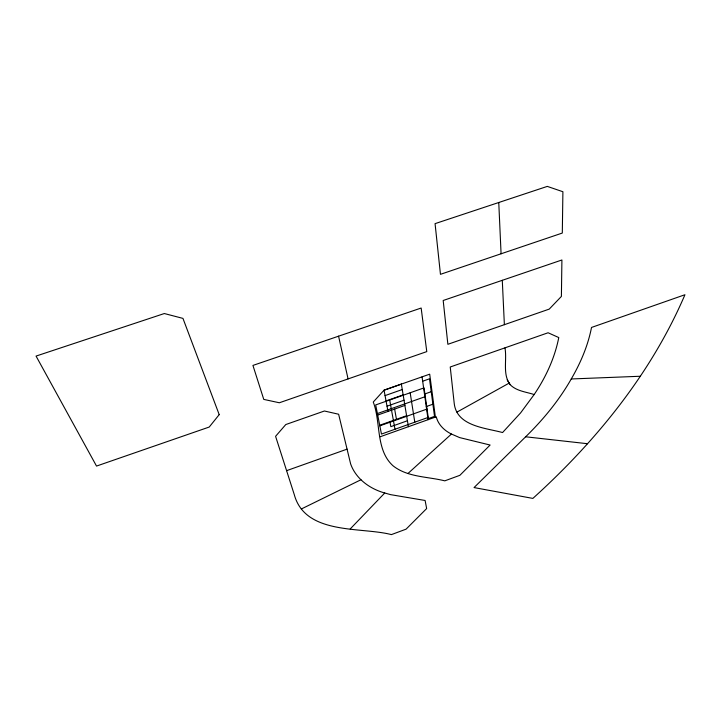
<?xml version="1.0" encoding="UTF-8"?>
<svg xmlns="http://www.w3.org/2000/svg" width="721" height="721" viewBox="0 0 721 721"><rect width="100%" height="100%" fill="white"/><g stroke="black" fill="none" stroke-linecap="round" stroke-linejoin="round"><path stroke-width="1.08" d="M571.257 378.967C559.072 400.38 543.246 419.613 525.645 436.791L474.048 487.576L532.864 498.409C596.033 441.252 651.198 373.478 684.95 294.727L591.517 327.451C587.985 345.656 580.567 362.996 571.257 378.967L640.239 376.254M534.162 394.54L520.625 412.872L502.564 432.546C485.584 427.859 456.582 426.336 454.194 403.174L450.237 366.998L548.104 332.76L558.775 337.563C554.737 358.04 545.797 377.317 534.162 394.54C525.97 391.845 516.407 391.142 510.108 384.617C502.303 374.154 507.187 359.815 504.961 347.855M350.217 528.944L384.753 493.002L390.629 494.651L425.111 500.473L426.652 508.557L406.076 529.16L391.404 534.603C361.113 526.672 305.289 535.37 294.267 494.588L275.584 436.322L285.786 424.543L324.414 411.006L338.627 414.233L350.622 463.882C355.841 478.852 369.918 488.892 384.753 493.002M407.933 473.517L451.445 434.042L459.601 437.584L490.109 445.037L459.872 475.319L444.803 480.844C427.643 476.509 407.825 477.374 393.188 465.928C375.461 450.156 381.048 422.362 373.262 402.048L384.068 390.151L429.698 374.172L435.385 417.089M456.916 412.124L509.188 383.094L510.108 384.617M301.315 508.99L360.969 479.744M426.255 406.572L432.897 404.211M379.715 425.255L406.59 415.711M379.832 425.832L427.039 409.05M407.428 420.758L390.836 426.67L389.899 421.641M427.968 418.721L434.52 416.387L429.509 378.813L422.668 381.22M380.165 436.764L436.241 416.783C438.179 424.642 444.334 430.59 451.445 434.042M286.598 470.66L347.062 449.147M387.024 406.202L404.03 400.2M424.489 394.081L431.23 391.692M377.398 413.575L425.291 396.631M377.687 415.062L404.896 405.427M401.363 384.122L384.05 390.205L387.997 411.412M385.059 395.604L402.264 389.538M386.05 400.93L403.147 394.901M502.285 280.316L561.911 259.984L561.398 296.421L549.231 309.111L447.867 344.305L443.19 300.486L502.285 280.316L504.376 324.693M338.573 336.184L252.936 365.421L263.769 399.398L279.351 402.769L426.778 351.614L421.154 308.029L338.573 336.184L348.072 378.922M501.077 253.783L562.308 233.054L562.903 191.732L547.302 186.397L435.069 223.645L440.459 274.331L501.077 253.783L498.761 202.493M525.645 436.791L587.543 443.721M507.169 379.832L509.188 383.094M389.682 399.993L394.991 429.247M394.63 409.059L396.451 419.316M401.363 384.095L408.41 426.697M410.168 392.765L414.791 422.191M422.055 376.849L428.103 419.685M219.202 414.638L209.225 427.039L96.524 466.072L36.05 356.084L164.325 313.536L182.954 318.394L219.202 414.638M428.22 417.405L381.463 434.069L375.677 404.932L424.056 387.871L428.22 417.405"/></g></svg>
